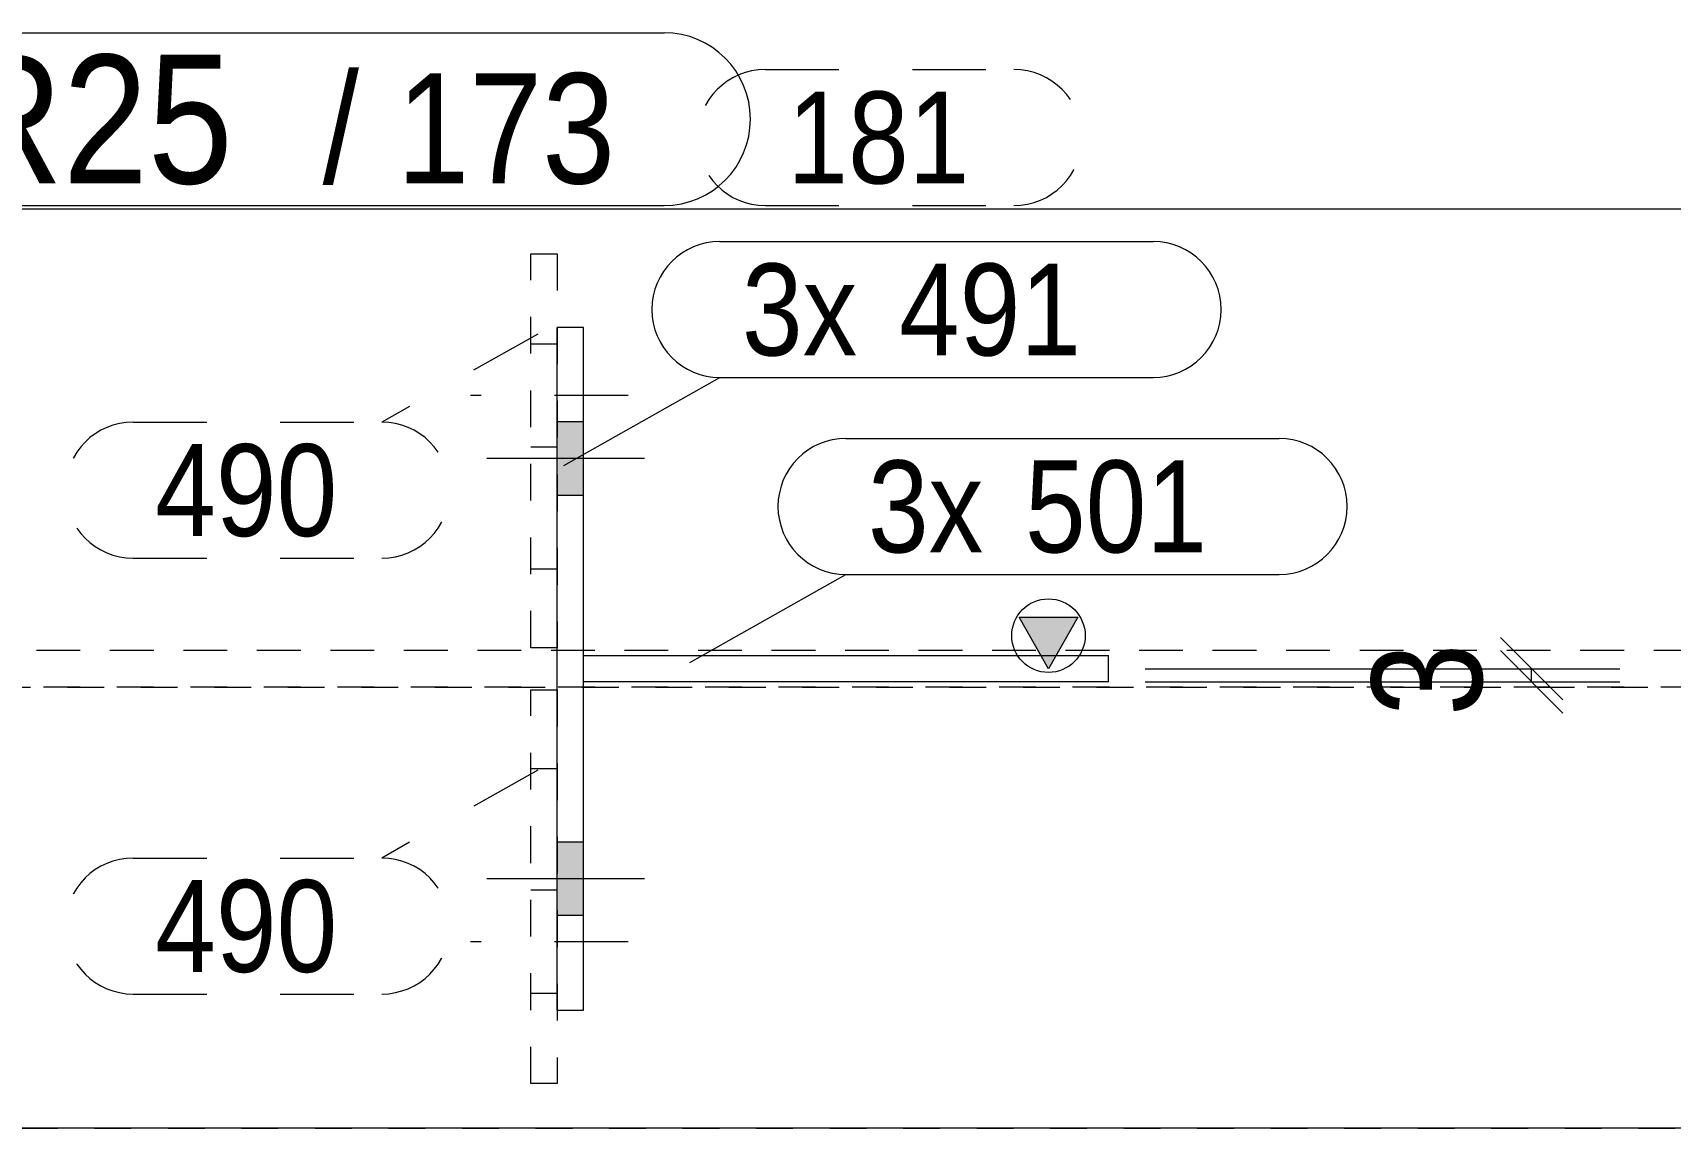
# Model space of a CAD drawing. Header units: millimetres. Extents: x 2 to 825, y 1 to 579.
# Drawn here: x 126.62 to 171.17, y 460.11 to 489.91 of the extents above; entities that cross this region are included whole.
import ezdxf

# ---------------------------------------------------------------- set-up
doc = ezdxf.new("R2010")
doc.units = ezdxf.units.MM
for name, pattern in [('XKITLINE00', [0]), ('XKITLINE01', [4, 1, -1, 1, -1]), ('XKITLINE02', [4, 2, -2])]:
    doc.linetypes.add(name, pattern=pattern)
for name, color, linetype, lineweight in [('Bolt', 3, 'Continuous', 0), ('Dimensions', 7, 'Continuous', 0), ('Part', 2, 'Continuous', 0), ('PartMark', 7, 'Continuous', 0)]:
    doc.layers.add(name, color=color, linetype=linetype, lineweight=lineweight)
doc.styles.add('ARIAL', font='ARIAL.TTF')

# ---------------------------------------------------------------- blocks, each defined once
blk = doc.blocks.new('*A34')
at = {"layer": 'Bolt'}
for points in [[(140.889, 479.323), (141.603, 479.323), (141.603, 477.323), (140.889, 477.323)], [(140.889, 479.323), (141.603, 479.323), (141.603, 477.323), (140.889, 477.323)], [(140.889, 467.894), (141.603, 467.894), (141.603, 465.894), (140.889, 465.894)], [(140.889, 467.894), (141.603, 467.894), (141.603, 465.894), (140.889, 465.894)]]:
    blk.add_hatch(color=3, dxfattribs=at).paths.add_polyline_path(points, flags=17)
at = {"layer": 'Bolt', "color": 3, "linetype": 'XKITLINE00', "lineweight": 0}
for p, q in [((141.603, 479.323), (140.889, 479.323)), ((141.603, 479.323), (140.889, 479.323)), ((143.26, 478.323), (138.974, 478.323)), ((143.26, 478.323), (138.974, 478.323)), ((141.603, 477.323), (140.889, 477.323)), ((141.603, 477.323), (140.889, 477.323)), ((141.603, 467.894), (140.889, 467.894)), ((141.603, 467.894), (140.889, 467.894)), ((143.26, 466.894), (138.974, 466.894)), ((143.26, 466.894), (138.974, 466.894)), ((141.603, 465.894), (140.889, 465.894)), ((141.603, 465.894), (140.889, 465.894))]:
    blk.add_line(p, q, dxfattribs=at)
blk = doc.blocks.new('*A35')
at = {"layer": 'Bolt', "color": 3, "linetype": 'XKITLINE02', "lineweight": 0}
for p, q in [((140.889, 466.583), (140.174, 466.583)), ((142.817, 465.18), (138.531, 465.18)), ((140.889, 463.777), (140.174, 463.777))]:
    blk.add_line(p, q, dxfattribs=at)
blk = doc.blocks.new('*A36')
at = {"layer": 'Bolt', "color": 3, "linetype": 'XKITLINE02', "lineweight": 0}
for p, q in [((140.889, 481.44), (140.174, 481.44)), ((142.817, 480.037), (138.531, 480.037)), ((140.889, 478.634), (140.174, 478.634))]:
    blk.add_line(p, q, dxfattribs=at)
blk = doc.blocks.new('*A39')
at = {"layer": 'Part'}
blk.add_hatch(color=2, dxfattribs=at).paths.add_polyline_path([(153.454, 474.008), (155.054, 474.008), (154.254, 472.608)], flags=17)
at = {"layer": 'Part', "color": 2, "linetype": 'XKITLINE00', "lineweight": 0}
for p, q in [((609.721, 485.108), (116.821, 485.108)), ((154.254, 472.608), (153.454, 474.008)), ((153.454, 474.008), (155.054, 474.008)), ((155.054, 474.008), (154.254, 472.608)), ((609.721, 460.108), (116.821, 460.108))]:
    blk.add_line(p, q, dxfattribs=at)
at = {"layer": 'Part', "color": 7, "linetype": 'XKITLINE01', "lineweight": 0}
for p, q in [((609.721, 473.108), (111.563, 473.108)), ((111.563, 472.108), (609.721, 472.108))]:
    blk.add_line(p, q, dxfattribs=at)
at = {"layer": 'Part', "color": 2, "linetype": 'XKITLINE00', "lineweight": 0}
blk.add_circle((154.254, 473.508), 1, dxfattribs=at)
blk = doc.blocks.new('*A46')
at = {"layer": 'Part', "color": 2, "linetype": 'XKITLINE00', "lineweight": 0}
for p, q in [((141.603, 481.894), (140.889, 481.894)), ((140.889, 463.323), (140.889, 481.894)), ((141.603, 463.323), (141.603, 481.894)), ((140.889, 463.323), (141.603, 463.323))]:
    blk.add_line(p, q, dxfattribs=at)
blk = doc.blocks.new('*A47')
at = {"layer": 'Part', "color": 2, "linetype": 'XKITLINE00', "lineweight": 0}
for p, q in [((141.603, 472.965), (155.889, 472.965)), ((155.889, 472.251), (155.889, 472.965)), ((155.889, 472.251), (141.603, 472.251))]:
    blk.add_line(p, q, dxfattribs=at)
at = {"layer": 'Part', "color": 7, "linetype": 'XKITLINE01', "lineweight": 0}
blk.add_line((141.603, 472.251), (141.603, 472.965), dxfattribs=at)
blk.add_line((141.603, 472.251), (141.603, 472.965), dxfattribs=at)
blk = doc.blocks.new('*A48')
at = {"layer": 'Part', "color": 7, "linetype": 'XKITLINE01', "lineweight": 0}
for p, q in [((140.174, 461.323), (140.174, 472.037)), ((140.174, 472.037), (140.889, 472.037)), ((140.889, 472.037), (140.889, 461.323)), ((140.174, 469.894), (140.889, 469.894)), ((140.889, 461.323), (140.174, 461.323))]:
    blk.add_line(p, q, dxfattribs=at)
blk = doc.blocks.new('*A49')
at = {"layer": 'Part', "color": 7, "linetype": 'XKITLINE01', "lineweight": 0}
for p, q in [((140.174, 473.18), (140.174, 483.894)), ((140.174, 483.894), (140.889, 483.894)), ((140.889, 483.894), (140.889, 473.18)), ((140.174, 475.323), (140.889, 475.323)), ((140.889, 473.18), (140.174, 473.18))]:
    blk.add_line(p, q, dxfattribs=at)
blk = doc.blocks.new('*A54')
at = {"layer": 'Part', "color": 7, "linetype": 'XKITLINE01', "lineweight": 0}
for p, q in [((388.169, 485.108), (106.302, 485.108)), ((387.912, 473.108), (106.473, 473.108)), ((387.912, 472.108), (106.473, 472.108)), ((106.302, 460.108), (388.169, 460.108))]:
    blk.add_line(p, q, dxfattribs=at)
blk = doc.blocks.new('*A130')
at = {"layer": 'Dimensions', "color": 7, "linetype": 'XKITLINE00', "lineweight": 0}
for p, q in [((166.548, 473.457), (168.246, 471.76)), ((166.548, 473.1), (168.246, 471.403)), ((156.889, 472.608), (169.797, 472.608)), ((156.889, 472.251), (169.797, 472.251)), ((167.397, 472.251), (167.397, 472.608))]:
    blk.add_line(p, q, dxfattribs=at)
at = {"layer": 'Dimensions', "color": 3}
for p in [(167.397, 472.608), (167.397, 472.251)]:
    blk.add_point(p, dxfattribs=at)
at = {"layer": 'Dimensions', "color": 3, "style": 'ARIAL', "width": 0.85}
blk.add_text('3', height=3, rotation=90.0002, dxfattribs=at).set_placement((166.047, 471.317))
blk = doc.blocks.new('*A132')
at = {"layer": 'PartMark', "color": 7, "linetype": 'XKITLINE02', "lineweight": 0}
for p, q in [((146.552, 488.908), (153.315, 488.908)), ((146.552, 485.208), (153.315, 485.208))]:
    blk.add_line(p, q, dxfattribs=at)
for centre, start, end in [((146.552, 487.058), 90, 270), ((153.315, 487.058), 270, 90)]:
    blk.add_arc(centre, 1.85, start, end, dxfattribs=at)
at = {"layer": 'PartMark', "color": 3, "style": 'ARIAL', "width": 0.85}
blk.add_text('181', height=2.5, dxfattribs=at).set_placement((147.152, 485.808))
blk = doc.blocks.new('*A135')
at = {"layer": 'PartMark', "color": 7, "linetype": 'XKITLINE02', "lineweight": 0}
for p, q in [((140.359, 481.709), (136.117, 479.317)), ((129.354, 479.317), (136.117, 479.317)), ((129.354, 475.617), (136.117, 475.617))]:
    blk.add_line(p, q, dxfattribs=at)
for centre, start, end in [((129.354, 477.467), 90, 270), ((136.117, 477.467), 270, 90)]:
    blk.add_arc(centre, 1.85, start, end, dxfattribs=at)
at = {"layer": 'PartMark', "color": 3, "style": 'ARIAL', "width": 0.85}
blk.add_text('490', height=2.5, dxfattribs=at).set_placement((129.954, 476.217))
blk = doc.blocks.new('*A136')
at = {"layer": 'PartMark', "color": 7, "linetype": 'XKITLINE02', "lineweight": 0}
for p, q in [((140.359, 469.852), (136.117, 467.459)), ((129.354, 467.459), (136.117, 467.459)), ((129.354, 463.759), (136.117, 463.759))]:
    blk.add_line(p, q, dxfattribs=at)
for centre, start, end in [((129.354, 465.609), 90, 270), ((136.117, 465.609), 270, 90)]:
    blk.add_arc(centre, 1.85, start, end, dxfattribs=at)
at = {"layer": 'PartMark', "color": 3, "style": 'ARIAL', "width": 0.85}
blk.add_text('490', height=2.5, dxfattribs=at).set_placement((129.954, 464.359))
blk = doc.blocks.new('*A139')
at = {"layer": 'PartMark', "color": 7, "linetype": 'XKITLINE00', "lineweight": 0}
for p, q in [((120.147, 489.908), (143.796, 489.908)), ((120.147, 485.208), (143.796, 485.208))]:
    blk.add_line(p, q, dxfattribs=at)
for centre, start, end in [((120.147, 487.558), 90, 270), ((143.796, 487.558), 270, 90)]:
    blk.add_arc(centre, 2.35, start, end, dxfattribs=at)
at = {"layer": 'PartMark', "color": 1, "style": 'ARIAL', "width": 0.85}
blk.add_text('2-R25', height=3.5, dxfattribs=at).set_placement((120.747, 485.808))
at = {"layer": 'PartMark', "color": 3, "style": 'ARIAL', "width": 0.85}
for s, p in [('/', (134.508, 485.808)), ('173', (136.52, 485.808))]:
    blk.add_text(s, height=3, dxfattribs=at).set_placement(p)
blk = doc.blocks.new('*A140')
at = {"layer": 'PartMark', "color": 7, "linetype": 'XKITLINE00', "lineweight": 0}
for p, q in [((148.745, 478.873), (160.529, 478.873)), ((144.502, 472.781), (148.745, 475.173)), ((148.745, 475.173), (160.529, 475.173))]:
    blk.add_line(p, q, dxfattribs=at)
for centre, start, end in [((148.745, 477.023), 90, 270), ((160.529, 477.023), 270, 90)]:
    blk.add_arc(centre, 1.85, start, end, dxfattribs=at)
at = {"layer": 'PartMark', "color": 3, "style": 'ARIAL', "width": 0.85}
for s, p in [('3x', (149.345, 475.773)), ('501', (153.616, 475.773))]:
    blk.add_text(s, height=2.5, dxfattribs=at).set_placement(p)
blk = doc.blocks.new('*A141')
at = {"layer": 'PartMark', "color": 7, "linetype": 'XKITLINE00', "lineweight": 0}
for p, q in [((145.316, 484.23), (157.1, 484.23)), ((141.073, 478.138), (145.316, 480.53)), ((145.316, 480.53), (157.1, 480.53))]:
    blk.add_line(p, q, dxfattribs=at)
for centre, start, end in [((145.316, 482.38), 90, 270), ((157.1, 482.38), 270, 90)]:
    blk.add_arc(centre, 1.85, start, end, dxfattribs=at)
at = {"layer": 'PartMark', "color": 3, "style": 'ARIAL', "width": 0.85}
for s, p in [('3x', (145.916, 481.13)), ('491', (150.188, 481.13))]:
    blk.add_text(s, height=2.5, dxfattribs=at).set_placement(p)

msp = doc.modelspace()

# ---------------------------------------------------------------- block references
at = {"lineweight": 0}
for name in ['*A139', '*A132', '*A54', '*A141', '*A49', '*A135', '*A46', '*A36', '*A34', '*A140', '*A130', '*A47', '*A48', '*A136', '*A35']:
    msp.add_blockref(name, (0, 0), dxfattribs=at)
at = {"layer": 'Part', "lineweight": 0}
msp.add_blockref('*A39', (0, 0), dxfattribs=at)

doc.saveas('drawing.dxf')
